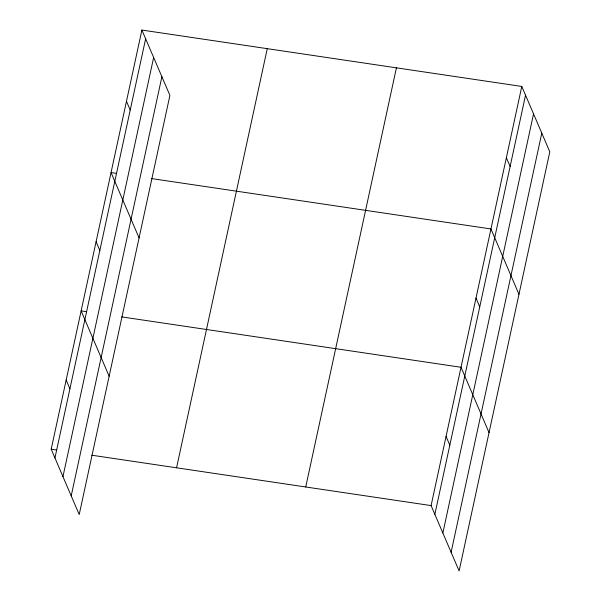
<?xml version="1.0" encoding="UTF-8"?>
<svg xmlns="http://www.w3.org/2000/svg" width="601" height="601" viewBox="0 0 601 601"><rect width="100%" height="100%" fill="white"/><g stroke="black" fill="none" stroke-linecap="round" stroke-linejoin="round"><path stroke-width="0.9" d="M141.889 30.05L169.903 95.409L79.212 514.554L51.198 449.195L141.889 30.05L521.788 86.446L549.802 151.805L459.111 570.95L431.097 505.591L521.788 86.446M54.946 457.947L145.637 38.802M62.955 476.631L153.646 57.486M71.203 495.878L161.894 76.733M176.566 467.803L267.257 48.658M305.729 486.975L396.42 67.838M434.854 514.343L525.544 95.198M442.854 533.019L533.545 113.874M451.103 552.266L541.794 133.121M116.586 173.381L111.05 172.562L139.064 237.921M151.61 178.58L490.957 228.951L518.971 294.317M86.657 311.701L81.127 310.875L109.142 376.241M121.687 316.9L461.027 367.271L489.041 432.63M51.198 449.195L56.727 450.014M91.758 455.212L431.097 505.591M506.373 157.702L510.121 166.454M475.992 298.111L479.741 306.863M446.062 436.431L449.811 445.183M126.473 101.306L130.222 110.058M96.085 241.715L99.841 250.467M66.163 380.035L69.911 388.787"/></g></svg>
